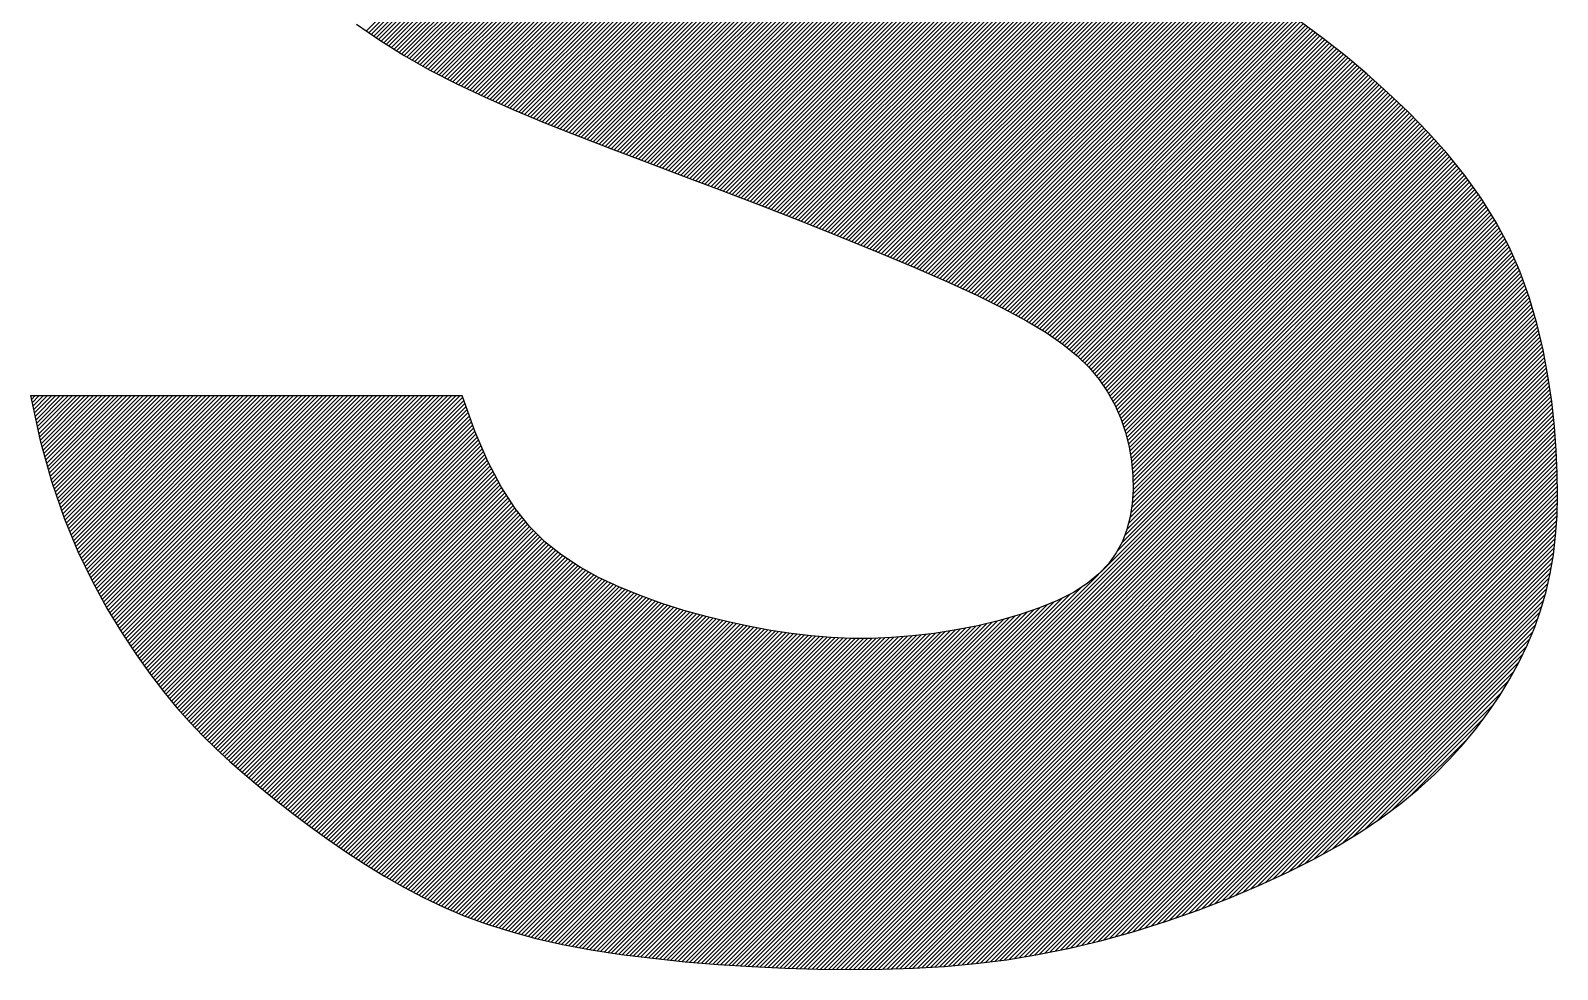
# Model space of a CAD drawing. Extents: x -22909.9 to -22897.8, y -4.7 to 4.1.
# Drawn here: x -22903.1084 to -22902.9105, y -3.6832 to -3.5615 of the extents above; entities that cross this region are included whole.
import ezdxf

# ---------------------------------------------------------------- set-up
doc = ezdxf.new("R2010")
doc.units = 0
doc.header["$MEASUREMENT"] = 0
doc.layers.get('0').update_dxf_attribs({"linetype": 'CONTINUOUS'})
doc.layers.add('FORMATO', color=7, linetype='CONTINUOUS')

# ---------------------------------------------------------------- blocks, each defined once
blk = doc.blocks.new('*X29')
at = {"color": 0}
for p, q in [((38.781, 44.4025), (40.0294, 45.6509)), ((38.7915, 44.3953), (40.0403, 45.6441)), ((38.802, 44.3882), (40.0512, 45.6373)), ((38.8125, 44.381), (40.0621, 45.6305)), ((38.823, 44.3738), (40.0729, 45.6237)), ((38.8335, 44.3666), (40.0838, 45.6169)), ((38.8442, 44.3597), (40.0947, 45.6101)), ((38.8551, 44.3529), (40.1058, 45.6035)), ((38.866, 44.3461), (40.1169, 45.5969)), ((38.8769, 44.3393), (40.1279, 45.5903)), ((38.8878, 44.3325), (40.139, 45.5838)), ((38.8987, 44.3257), (40.1501, 45.5772)), ((38.9096, 44.319), (40.1612, 45.5706)), ((38.9205, 44.3122), (40.1723, 45.564)), ((38.9314, 44.3054), (40.1834, 45.5574)), ((38.9423, 44.2986), (40.1945, 45.5509)), ((38.9535, 44.2922), (40.2058, 45.5445)), ((38.9648, 44.2858), (40.2172, 45.5381)), ((38.9761, 44.2794), (40.2285, 45.5318)), ((38.9874, 44.273), (40.2398, 45.5254)), ((38.9987, 44.2666), (40.2511, 45.519)), ((39.0099, 44.2602), (40.2624, 45.5127)), ((39.0212, 44.2538), (40.2737, 45.5063)), ((39.0325, 44.2474), (40.285, 45.4999)), ((39.0438, 44.241), (40.2964, 45.4936)), ((39.0552, 44.2348), (40.3078, 45.4874)), ((39.0669, 44.2287), (40.3194, 45.4813)), ((39.0785, 44.2227), (40.3309, 45.4751)), ((39.0902, 44.2167), (40.3425, 45.469)), ((39.1019, 44.2107), (40.354, 45.4629)), ((39.1135, 44.2047), (40.3656, 45.4567)), ((39.1252, 44.1987), (40.3771, 45.4506)), ((39.1369, 44.1927), (40.3887, 45.4445)), ((39.1485, 44.1867), (40.4002, 45.4383)), ((39.1602, 44.1806), (40.4118, 45.4322)), ((39.172, 44.1748), (40.4235, 45.4263)), ((39.184, 44.1691), (40.4353, 45.4204)), ((39.196, 44.1635), (40.4471, 45.4145)), ((39.208, 44.1578), (40.4589, 45.4086)), ((39.22, 44.1521), (40.4707, 45.4027)), ((39.232, 44.1464), (40.4824, 45.3968)), ((39.244, 44.1407), (40.4942, 45.3909)), ((39.256, 44.1351), (40.506, 45.3851)), ((39.268, 44.1294), (40.5178, 45.3792)), ((39.28, 44.1237), (40.5296, 45.3733)), ((39.2922, 44.1182), (40.5415, 45.3675)), ((39.3045, 44.1128), (40.5536, 45.3619)), ((39.3168, 44.1074), (40.5656, 45.3562)), ((39.329, 44.102), (40.5776, 45.3506)), ((39.3413, 44.0966), (40.5897, 45.345)), ((39.3536, 44.0912), (40.6017, 45.3393)), ((39.3659, 44.0858), (40.6138, 45.3337)), ((39.3781, 44.0804), (40.6258, 45.3281)), ((39.3904, 44.075), (40.6378, 45.3224)), ((39.4027, 44.0696), (40.6499, 45.3168)), ((39.4151, 44.0643), (40.6619, 45.3111)), ((39.4276, 44.0591), (40.6742, 45.3057)), ((39.4401, 44.0539), (40.6865, 45.3003)), ((39.4526, 44.0488), (40.6988, 45.295)), ((39.4651, 44.0436), (40.7111, 45.2896)), ((39.4776, 44.0384), (40.7234, 45.2842)), ((39.4901, 44.0332), (40.7357, 45.2789)), ((39.5026, 44.028), (40.748, 45.2735)), ((39.5151, 44.0229), (40.7603, 45.2681)), ((39.5276, 44.0177), (40.7726, 45.2627)), ((39.5401, 44.0125), (40.7849, 45.2574)), ((39.5527, 44.0075), (40.7972, 45.252)), ((39.5654, 44.0025), (40.8097, 45.2468)), ((39.578, 43.9974), (40.8223, 45.2417)), ((39.5907, 43.9924), (40.8349, 45.2366)), ((39.6033, 43.9874), (40.8475, 45.2316)), ((39.616, 43.9824), (40.8601, 45.2265)), ((39.6287, 43.9774), (40.8727, 45.2214)), ((39.6413, 43.9724), (40.8853, 45.2163)), ((39.654, 43.9673), (40.8979, 45.2112)), ((39.6666, 43.9623), (40.9105, 45.2061)), ((39.6793, 43.9573), (40.923, 45.201)), ((39.6921, 43.9524), (40.9356, 45.196)), ((39.7049, 43.9475), (40.9483, 45.1909)), ((39.7176, 43.9426), (40.9612, 45.1861)), ((39.7304, 43.9377), (40.974, 45.1813)), ((39.7432, 43.9328), (40.9869, 45.1765)), ((39.7559, 43.9279), (40.9998, 45.1717)), ((39.7687, 43.923), (41.0127, 45.1669)), ((39.7815, 43.9181), (41.0255, 45.1621)), ((39.7942, 43.9131), (41.0384, 45.1573)), ((39.807, 43.9082), (41.0513, 45.1525)), ((39.8198, 43.9033), (41.0642, 45.1477)), ((39.8326, 43.8985), (41.077, 45.1429)), ((39.8454, 43.8936), (41.0899, 45.1381)), ((39.8583, 43.8888), (41.1029, 45.1334)), ((39.8711, 43.8839), (41.116, 45.1288)), ((39.8839, 43.8791), (41.1291, 45.1242)), ((39.8968, 43.8742), (41.1422, 45.1196)), ((39.9096, 43.8694), (41.1553, 45.1151)), ((39.9224, 43.8645), (41.1683, 45.1105)), ((39.9352, 43.8597), (41.1814, 45.1059)), ((39.9481, 43.8548), (41.1945, 45.1013)), ((39.9609, 43.85), (41.2076, 45.0967)), ((39.9737, 43.8451), (41.2207, 45.0921)), ((39.9866, 43.8403), (41.2338, 45.0875)), ((39.9994, 43.8355), (41.2469, 45.0829)), ((40.0123, 43.8306), (41.26, 45.0784)), ((40.0251, 43.8258), (41.2733, 45.074)), ((40.0379, 43.821), (41.2865, 45.0695)), ((40.0508, 43.8161), (41.2997, 45.065)), ((40.0636, 43.8113), (41.3129, 45.0606)), ((40.0765, 43.8065), (41.3261, 45.0561)), ((40.0893, 43.8016), (41.3393, 45.0516)), ((40.1022, 43.7968), (41.3525, 45.0472)), ((40.115, 43.792), (41.3658, 45.0427)), ((40.1278, 43.7871), (41.379, 45.0383)), ((40.1407, 43.7823), (41.3922, 45.0338)), ((40.1535, 43.7774), (41.4054, 45.0293)), ((40.1663, 43.7725), (41.4187, 45.0249)), ((40.1791, 43.7677), (41.4319, 45.0205)), ((40.1919, 43.7628), (41.4452, 45.0161)), ((40.2048, 43.758), (41.4584, 45.0117)), ((40.2176, 43.7531), (41.4717, 45.0072)), ((40.2304, 43.7483), (41.485, 45.0028)), ((40.2432, 43.7434), (41.4982, 44.9984)), ((40.256, 43.7385), (41.5115, 44.994)), ((40.2689, 43.7337), (41.5248, 44.9896)), ((40.2817, 43.7288), (41.538, 44.9852)), ((40.2945, 43.724), (41.5513, 44.9807)), ((40.3073, 43.7191), (41.5645, 44.9763)), ((40.32, 43.7142), (41.5778, 44.9719)), ((40.3328, 43.7093), (41.591, 44.9674)), ((40.3456, 43.7044), (41.6042, 44.963)), ((40.3584, 43.6995), (41.6175, 44.9585)), ((40.3712, 43.6946), (41.6307, 44.9541)), ((40.384, 43.6897), (41.6439, 44.9497)), ((40.3967, 43.6848), (41.6572, 44.9452)), ((40.4095, 43.6799), (41.6704, 44.9408)), ((40.4223, 43.675), (41.6836, 44.9363)), ((40.4351, 43.6701), (41.6969, 44.9319)), ((40.4479, 43.6652), (41.7101, 44.9274)), ((40.4606, 43.6603), (41.7233, 44.923)), ((40.4734, 43.6553), (41.7364, 44.9184)), ((40.4861, 43.6504), (41.7496, 44.9139)), ((40.4988, 43.6454), (41.7627, 44.9093)), ((40.5115, 43.6405), (41.7758, 44.9047)), ((40.5243, 43.6355), (41.7889, 44.9002)), ((40.537, 43.6306), (41.802, 44.8956)), ((40.5497, 43.6256), (41.8151, 44.8911)), ((40.5625, 43.6207), (41.8283, 44.8865)), ((40.5752, 43.6157), (41.8414, 44.8819)), ((40.5879, 43.6108), (41.8545, 44.8774)), ((40.6006, 43.6058), (41.8676, 44.8728)), ((40.6134, 43.6009), (41.8807, 44.8682)), ((40.6261, 43.5959), (41.8936, 44.8635)), ((40.6387, 43.5909), (41.9065, 44.8587)), ((40.6514, 43.5859), (41.9194, 44.8539)), ((40.6641, 43.5809), (41.9324, 44.8492)), ((40.6767, 43.5759), (41.9453, 44.8444)), ((40.6894, 43.5708), (41.9582, 44.8397)), ((40.702, 43.5658), (41.9711, 44.8349)), ((40.7147, 43.5608), (41.984, 44.8301)), ((40.7274, 43.5558), (41.9969, 44.8254)), ((40.74, 43.5508), (42.0099, 44.8206)), ((40.7527, 43.5458), (42.0228, 44.8159)), ((40.7653, 43.5407), (42.0355, 44.8109)), ((40.778, 43.5357), (42.0481, 44.8058)), ((40.7906, 43.5307), (42.0607, 44.8007)), ((40.8032, 43.5256), (42.0733, 44.7957)), ((40.8158, 43.5205), (42.0859, 44.7906)), ((40.8284, 43.5154), (42.0986, 44.7856)), ((40.8409, 43.5103), (42.1112, 44.7805)), ((40.8535, 43.5052), (42.1238, 44.7754)), ((40.8661, 43.5001), (42.1364, 44.7704)), ((40.8787, 43.4949), (42.149, 44.7653)), ((40.8912, 43.4898), (42.1617, 44.7603)), ((40.9038, 43.4847), (42.174, 44.755)), ((40.9164, 43.4796), (42.1862, 44.7495)), ((40.9289, 43.4745), (42.1985, 44.744)), ((40.9415, 43.4694), (42.2107, 44.7386)), ((40.954, 43.4643), (42.2229, 44.7331)), ((40.9665, 43.459), (42.2351, 44.7277)), ((40.979, 43.4538), (42.2474, 44.7222)), ((40.9914, 43.4486), (42.2596, 44.7168)), ((41.0039, 43.4434), (42.2718, 44.7113)), ((41.0163, 43.4382), (42.284, 44.7059)), ((41.0288, 43.433), (42.2963, 44.7004)), ((41.0413, 43.4277), (42.3081, 44.6946)), ((41.0537, 43.4225), (42.3199, 44.6887)), ((41.0662, 43.4173), (42.3317, 44.6828)), ((41.0786, 43.4121), (42.3435, 44.677)), ((41.0911, 43.4069), (42.3553, 44.6711)), ((41.1035, 43.4016), (42.3671, 44.6652)), ((41.1158, 43.3963), (42.3789, 44.6593)), ((41.1281, 43.3909), (42.3907, 44.6535)), ((41.1405, 43.3855), (42.4025, 44.6476)), ((41.1528, 43.3802), (42.4143, 44.6417)), ((41.1651, 43.3748), (42.4259, 44.6356)), ((41.1774, 43.3694), (42.4373, 44.6293)), ((41.1897, 43.3641), (42.4487, 44.623)), ((41.202, 43.3587), (42.46, 44.6167)), ((41.2143, 43.3533), (42.4714, 44.6104)), ((41.2266, 43.348), (42.4828, 44.6041)), ((41.2389, 43.3426), (42.4942, 44.5979)), ((41.2511, 43.3371), (42.5056, 44.5916)), ((41.2632, 43.3315), (42.517, 44.5853)), ((41.2753, 43.326), (42.5284, 44.579)), ((41.2875, 43.3204), (42.5395, 44.5725)), ((41.2996, 43.3148), (42.5505, 44.5658)), ((41.3117, 43.3093), (42.5615, 44.5591)), ((41.3238, 43.3037), (42.5725, 44.5524)), ((41.3359, 43.2981), (42.5834, 44.5457)), ((41.348, 43.2926), (42.5944, 44.539)), ((41.3601, 43.287), (42.6054, 44.5323)), ((41.3722, 43.2814), (42.6164, 44.5256)), ((41.3841, 43.2756), (42.6274, 44.5189)), ((41.3959, 43.2697), (42.6383, 44.5122)), ((41.4077, 43.2639), (42.649, 44.5052)), ((41.4196, 43.258), (42.6596, 44.4981)), ((41.4314, 43.2522), (42.6702, 44.491)), ((41.4432, 43.2464), (42.6808, 44.4839)), ((41.4551, 43.2405), (42.6913, 44.4768)), ((41.4669, 43.2347), (42.7019, 44.4697)), ((41.4788, 43.2288), (42.7125, 44.4626)), ((41.4904, 43.2228), (42.7231, 44.4555)), ((41.5019, 43.2166), (42.7337, 44.4484)), ((41.5133, 43.2104), (42.7442, 44.4413)), ((41.5248, 43.2042), (42.7544, 44.4338)), ((41.5363, 43.198), (42.7647, 44.4264)), ((41.5478, 43.1918), (42.7749, 44.4189)), ((41.5592, 43.1856), (42.7851, 44.4115)), ((41.5707, 43.1794), (42.7953, 44.404)), ((41.5821, 43.1731), (42.8056, 44.3965)), ((41.5932, 43.1665), (42.8158, 44.3891)), ((41.6042, 43.1598), (42.826, 44.3816)), ((41.6152, 43.1532), (42.8362, 44.3742)), ((41.6262, 43.1465), (42.8462, 44.3665)), ((41.6372, 43.1398), (42.8561, 44.3587)), ((41.6483, 43.1332), (42.866, 44.3509)), ((41.6593, 43.1265), (42.8759, 44.3431)), ((41.67, 43.1196), (42.8858, 44.3354)), ((41.6804, 43.1123), (42.8957, 44.3276)), ((41.6909, 43.1051), (42.9056, 44.3198)), ((41.7013, 43.0979), (42.9155, 44.312)), ((41.7118, 43.0906), (42.9254, 44.3042)), ((41.7222, 43.0834), (42.9352, 44.2964)), ((41.7327, 43.0762), (42.9448, 44.2883)), ((41.7426, 43.0685), (42.9544, 44.2802)), ((41.7524, 43.0605), (42.964, 44.2721)), ((41.7622, 43.0526), (42.9736, 44.2641)), ((41.7719, 43.0447), (42.9832, 44.256)), ((41.7817, 43.0368), (42.9928, 44.2479)), ((41.7914, 43.0289), (43.0024, 44.2398)), ((41.8008, 43.0205), (43.012, 44.2318)), ((41.8097, 43.0118), (43.0216, 44.2237)), ((41.8187, 43.0031), (43.031, 44.2154)), ((41.8276, 42.9944), (43.0404, 44.2071)), ((41.8366, 42.9857), (43.0497, 44.1988)), ((41.8456, 42.9769), (43.0591, 44.1904)), ((41.8537, 42.9674), (43.0684, 44.1821)), ((41.8618, 42.9578), (43.0778, 44.1738)), ((41.8699, 42.9483), (43.0871, 44.1654)), ((41.878, 42.9387), (43.0964, 44.1571)), ((41.8861, 42.9291), (43.1058, 44.1488)), ((41.8936, 42.9189), (43.1151, 44.1404)), ((41.9008, 42.9084), (43.1242, 44.1318)), ((41.9079, 42.8979), (43.1332, 44.1232)), ((41.9151, 42.8874), (43.1423, 44.1146)), ((41.9222, 42.8768), (43.1513, 44.1059)), ((41.9289, 42.8658), (43.1604, 44.0973)), ((41.9351, 42.8544), (43.1695, 44.0887)), ((41.9414, 42.843), (43.1785, 44.0801)), ((41.9477, 42.8315), (43.1876, 44.0715)), ((41.9539, 42.8201), (43.1966, 44.0628)), ((41.9595, 42.8081), (43.2055, 44.0541)), ((41.9649, 42.7958), (43.2143, 44.0451)), ((41.9703, 42.7835), (43.223, 44.0361)), ((41.9757, 42.7712), (43.2317, 44.0272)), ((41.981, 42.7589), (43.2404, 44.0182)), ((41.9855, 42.7457), (43.2492, 44.0093)), ((41.99, 42.7325), (43.2579, 44.0003)), ((41.9945, 42.7193), (43.2666, 43.9914)), ((41.999, 42.7061), (43.2753, 43.9824)), ((42.003, 42.6924), (43.2841, 43.9735)), ((42.0065, 42.6783), (43.2924, 43.9642)), ((42.0101, 42.6642), (43.3008, 43.9549)), ((42.0136, 42.65), (43.3091, 43.9455)), ((42.017, 42.6357), (43.3175, 43.9362)), ((42.0195, 42.6206), (43.3258, 43.9269)), ((42.0221, 42.6055), (43.3342, 43.9175)), ((42.0247, 42.5904), (43.3425, 43.9082)), ((42.0271, 42.5751), (43.3508, 43.8988)), ((42.0285, 42.5589), (43.3592, 43.8895)), ((42.03, 42.5427), (43.3674, 43.88)), ((42.0315, 42.5265), (43.3753, 43.8703)), ((42.0325, 42.5098), (43.3832, 43.8605)), ((42.0327, 42.4923), (43.3911, 43.8507)), ((42.0235, 42.3594), (43.446, 43.7819)), ((42.0266, 42.3802), (43.4385, 43.792)), ((42.0296, 42.4008), (43.4306, 43.8018)), ((42.0308, 42.4197), (43.4227, 43.8116)), ((42.032, 42.4386), (43.4148, 43.8214)), ((42.033, 42.4749), (43.399, 43.8409)), ((42.0332, 42.4575), (43.4069, 43.8312)), ((41.9651, 42.1949), (43.4904, 43.7202)), ((41.9852, 42.2327), (43.483, 43.7304)), ((41.9973, 42.2625), (43.4756, 43.7407)), ((42.0078, 42.2907), (43.4682, 43.751)), ((42.0138, 42.3143), (43.4608, 43.7613)), ((42.0198, 42.338), (43.4534, 43.7716)), ((40.252, 40.4464), (43.5051, 43.6996)), ((40.2683, 40.4451), (43.5123, 43.6891)), ((40.2848, 40.4439), (43.5191, 43.6782)), ((40.3014, 40.4429), (43.5259, 43.6673)), ((40.3181, 40.4418), (43.5327, 43.6565)), ((41.8947, 42.1068), (43.4978, 43.7099)), ((40.3347, 40.4408), (43.5395, 43.6456)), ((40.3513, 40.4397), (43.5464, 43.6347)), ((40.368, 40.4387), (43.5532, 43.6239)), ((40.3846, 40.4376), (43.56, 43.613)), ((40.4012, 40.4366), (43.5668, 43.6022)), ((40.4179, 40.4355), (43.5735, 43.5911)), ((40.4348, 40.4348), (43.5796, 43.5796)), ((40.4517, 40.434), (43.5857, 43.5681)), ((40.4686, 40.4332), (43.5919, 43.5565)), ((40.4855, 40.4324), (43.598, 43.545)), ((40.5024, 40.4317), (43.6042, 43.5335)), ((40.5193, 40.4309), (43.6103, 43.522)), ((40.5362, 40.4301), (43.6165, 43.5104)), ((40.5531, 40.4293), (43.6226, 43.4989)), ((40.5702, 40.4287), (43.6286, 43.4872)), ((40.5873, 40.4282), (43.634, 43.4749)), ((40.6045, 40.4277), (43.6394, 43.4626)), ((40.6217, 40.4272), (43.6448, 43.4503)), ((40.6388, 40.4267), (43.6502, 43.4381)), ((40.656, 40.4262), (43.6556, 43.4258)), ((40.6732, 40.4257), (43.661, 43.4135)), ((40.6903, 40.4252), (43.6664, 43.4013)), ((40.7077, 40.4248), (43.6718, 43.389)), ((40.7251, 40.4246), (43.6768, 43.3763)), ((40.7426, 40.4244), (43.6815, 43.3633)), ((40.76, 40.4242), (43.6862, 43.3503)), ((40.7775, 40.4239), (43.6909, 43.3373)), ((40.7949, 40.4237), (43.6956, 43.3243)), ((40.8124, 40.4235), (43.7003, 43.3113)), ((40.8298, 40.4232), (43.7049, 43.2984)), ((40.8475, 40.4233), (43.7096, 43.2854)), ((40.8653, 40.4234), (43.7142, 43.2723)), ((40.8831, 40.4235), (43.7182, 43.2586)), ((40.9009, 40.4236), (43.7222, 43.2449)), ((40.9187, 40.4238), (43.7262, 43.2313)), ((40.9365, 40.4239), (43.7303, 43.2176)), ((40.9543, 40.424), (43.7343, 43.2039)), ((40.9722, 40.4242), (43.7383, 43.1903)), ((40.9905, 40.4248), (43.7423, 43.1766)), ((41.0087, 40.4253), (43.7463, 43.1629)), ((41.027, 40.4259), (43.7497, 43.1486)), ((41.0452, 40.4265), (43.753, 43.1343)), ((41.0634, 40.427), (43.7564, 43.12)), ((41.0817, 40.4276), (43.7598, 43.1057)), ((41.0999, 40.4282), (43.7631, 43.0914)), ((41.1187, 40.4292), (43.7665, 43.0771)), ((41.1374, 40.4303), (43.7699, 43.0628)), ((41.1562, 40.4314), (43.7731, 43.0483)), ((41.175, 40.4326), (43.7759, 43.0334)), ((41.1938, 40.4337), (43.7787, 43.0185)), ((41.2126, 40.4348), (43.7814, 43.0036)), ((41.2314, 40.4359), (43.7842, 42.9887)), ((41.2507, 40.4376), (43.787, 42.9738)), ((41.2702, 40.4393), (43.7898, 42.9589)), ((41.2896, 40.4411), (43.7925, 42.944)), ((41.3091, 40.4428), (43.7949, 42.9287)), ((41.3285, 40.4446), (43.7971, 42.9132)), ((41.3479, 40.4464), (43.7993, 42.8978)), ((41.3675, 40.4482), (43.8015, 42.8823)), ((37.3574, 42.8552), (37.3588, 42.8566)), ((37.3605, 42.8406), (37.3765, 42.8566)), ((37.3636, 42.826), (37.3942, 42.8566)), ((37.3667, 42.8114), (37.4119, 42.8566)), ((37.3698, 42.7969), (37.4295, 42.8566)), ((37.3729, 42.7823), (37.4472, 42.8566)), ((37.376, 42.7677), (37.4649, 42.8566)), ((37.3791, 42.7531), (37.4826, 42.8566)), ((37.3822, 42.7386), (37.5003, 42.8566)), ((37.3853, 42.724), (37.5179, 42.8566)), ((37.3884, 42.7094), (37.5356, 42.8566)), ((37.3915, 42.6948), (37.5533, 42.8566)), ((37.3946, 42.6803), (37.571, 42.8566)), ((37.3978, 42.6657), (37.5886, 42.8566)), ((37.4016, 42.6519), (37.6063, 42.8566)), ((37.4055, 42.6381), (37.624, 42.8566)), ((37.4093, 42.6242), (37.6417, 42.8566)), ((37.4131, 42.6104), (37.6594, 42.8566)), ((37.417, 42.5965), (37.677, 42.8566)), ((37.4208, 42.5827), (37.6947, 42.8566)), ((37.4247, 42.5689), (37.7124, 42.8566)), ((37.4285, 42.555), (37.7301, 42.8566)), ((37.4323, 42.5412), (37.7477, 42.8566)), ((37.4362, 42.5273), (37.7654, 42.8566)), ((37.44, 42.5135), (37.7831, 42.8566)), ((37.4439, 42.4997), (37.8008, 42.8566)), ((37.4481, 42.4862), (37.8185, 42.8566)), ((37.4526, 42.4731), (37.8361, 42.8566)), ((37.4572, 42.4599), (37.8538, 42.8566)), ((37.4617, 42.4468), (37.8715, 42.8566)), ((37.4662, 42.4336), (37.8892, 42.8566)), ((37.4707, 42.4205), (37.9068, 42.8566)), ((37.4753, 42.4073), (37.9245, 42.8566)), ((37.4798, 42.3942), (37.9422, 42.8566)), ((37.4843, 42.381), (37.9599, 42.8566)), ((37.4888, 42.3679), (37.9776, 42.8566)), ((37.4934, 42.3547), (37.9952, 42.8566)), ((37.4979, 42.3416), (38.0129, 42.8566)), ((37.5028, 42.3288), (38.0306, 42.8566)), ((37.508, 42.3163), (38.0483, 42.8566)), ((37.5132, 42.3038), (38.0659, 42.8566)), ((37.5183, 42.2913), (38.0836, 42.8566)), ((37.5235, 42.2788), (38.1013, 42.8566)), ((37.5286, 42.2663), (38.119, 42.8566)), ((37.5338, 42.2537), (38.1367, 42.8566)), ((37.539, 42.2412), (38.1543, 42.8566)), ((37.5441, 42.2287), (38.172, 42.8566)), ((37.5493, 42.2162), (38.1897, 42.8566)), ((37.5544, 42.2037), (38.2074, 42.8566)), ((37.5598, 42.1914), (38.225, 42.8566)), ((37.5655, 42.1794), (38.2427, 42.8566)), ((37.5713, 42.1675), (38.2604, 42.8566)), ((37.577, 42.1555), (38.2781, 42.8566)), ((37.5828, 42.1436), (38.2958, 42.8566)), ((37.5885, 42.1317), (38.3134, 42.8566)), ((37.5942, 42.1197), (38.3311, 42.8566)), ((37.6, 42.1078), (38.3488, 42.8566)), ((37.6057, 42.0958), (38.3665, 42.8566)), ((37.6114, 42.0839), (38.3841, 42.8566)), ((37.6172, 42.072), (38.4018, 42.8566)), ((37.6233, 42.0604), (38.4195, 42.8566)), ((37.6295, 42.0489), (38.4372, 42.8566)), ((37.6358, 42.0375), (38.4549, 42.8566)), ((37.642, 42.0261), (38.4725, 42.8566)), ((37.6483, 42.0147), (38.4902, 42.8566)), ((37.6545, 42.0032), (38.5079, 42.8566)), ((37.6608, 41.9918), (38.5256, 42.8566)), ((37.667, 41.9804), (38.5432, 42.8566)), ((37.6733, 41.969), (38.5609, 42.8566)), ((37.6795, 41.9575), (38.5786, 42.8566)), ((37.6861, 41.9464), (38.5963, 42.8566)), ((37.6928, 41.9354), (38.614, 42.8566)), ((37.6995, 41.9244), (38.6316, 42.8566)), ((37.7062, 41.9134), (38.6493, 42.8566)), ((37.7129, 41.9025), (38.667, 42.8566)), ((37.7196, 41.8915), (38.6847, 42.8566)), ((37.7263, 41.8805), (38.7023, 42.8566)), ((37.733, 41.8695), (38.72, 42.8566)), ((37.7397, 41.8586), (38.7377, 42.8566)), ((37.7464, 41.8476), (38.7554, 42.8566)), ((37.7535, 41.837), (38.7731, 42.8566)), ((37.7606, 41.8264), (38.7907, 42.8566)), ((37.7676, 41.8158), (38.8084, 42.8566)), ((37.7747, 41.8052), (38.8261, 42.8566)), ((37.7818, 41.7946), (38.8438, 42.8566)), ((37.7888, 41.784), (38.8614, 42.8566)), ((37.7959, 41.7734), (38.8791, 42.8566)), ((37.8029, 41.7627), (38.8968, 42.8566)), ((37.8101, 41.7523), (38.9145, 42.8566)), ((37.8175, 41.7419), (38.9322, 42.8566)), ((37.8249, 41.7316), (38.9498, 42.8566)), ((37.8322, 41.7213), (38.9675, 42.8566)), ((37.8396, 41.711), (38.9852, 42.8566)), ((37.8469, 41.7006), (39.0029, 42.8566)), ((37.8543, 41.6903), (39.0205, 42.8566)), ((37.8616, 41.68), (39.0382, 42.8566)), ((37.8691, 41.6698), (39.0559, 42.8566)), ((37.8768, 41.6598), (39.0736, 42.8566)), ((37.8844, 41.6498), (39.0913, 42.8566)), ((37.8921, 41.6397), (39.1089, 42.8566)), ((37.8997, 41.6297), (39.1266, 42.8566)), ((37.9074, 41.6197), (39.1443, 42.8566)), ((37.915, 41.6097), (39.162, 42.8566)), ((37.9227, 41.5997), (39.1796, 42.8566)), ((37.9307, 41.59), (39.1901, 42.8494)), ((37.9387, 41.5803), (39.1948, 42.8364)), ((37.9467, 41.5706), (39.1995, 42.8234)), ((37.9546, 41.5609), (39.2042, 42.8104)), ((41.3877, 40.4507), (43.8038, 42.8669)), ((41.4079, 40.4533), (43.806, 42.8514)), ((41.4281, 40.4558), (43.8082, 42.8359)), ((41.4483, 40.4583), (43.8101, 42.8201)), ((37.9626, 41.5512), (39.2089, 42.7974)), ((37.9706, 41.5415), (39.2135, 42.7844)), ((37.9786, 41.5318), (39.2182, 42.7714)), ((37.9869, 41.5225), (39.2229, 42.7585)), ((37.9953, 41.5131), (39.2276, 42.7455)), ((41.4685, 40.4609), (43.8118, 42.8041)), ((41.4887, 40.4634), (43.8135, 42.7882)), ((41.5095, 40.4665), (43.8152, 42.7722)), ((41.5306, 40.4699), (43.8169, 42.7562)), ((38.0036, 41.5038), (39.2323, 42.7325)), ((38.0119, 41.4944), (39.237, 42.7195)), ((38.0202, 41.485), (39.2417, 42.7065)), ((38.0285, 41.4757), (39.247, 42.6941)), ((38.037, 41.4665), (39.2523, 42.6817)), ((41.5517, 40.4733), (43.8186, 42.7402)), ((41.5728, 40.4768), (43.8202, 42.7242)), ((41.5939, 40.4802), (43.8215, 42.7078)), ((41.615, 40.4836), (43.8227, 42.6913)), ((38.0457, 41.4575), (39.2576, 42.6694)), ((38.0543, 41.4485), (39.2629, 42.657)), ((38.063, 41.4394), (39.2682, 42.6446)), ((38.0717, 41.4304), (39.2735, 42.6323)), ((38.0803, 41.4214), (39.2788, 42.6199)), ((41.6364, 40.4874), (43.824, 42.6749)), ((41.6586, 40.4919), (43.8252, 42.6585)), ((41.6807, 40.4963), (43.8264, 42.642)), ((41.7029, 40.5008), (43.8277, 42.6256)), ((38.089, 41.4124), (39.2841, 42.6075)), ((38.098, 41.4037), (39.2894, 42.5952)), ((38.1069, 41.395), (39.2947, 42.5828)), ((38.1159, 41.3863), (39.3005, 42.5709)), ((38.1249, 41.3776), (39.3066, 42.5592)), ((41.725, 40.5053), (43.8285, 42.6087)), ((41.7472, 40.5098), (43.8293, 42.5918)), ((41.7696, 40.5145), (43.83, 42.5749)), ((41.7929, 40.5201), (43.8308, 42.558)), ((38.1339, 41.3689), (39.3126, 42.5476)), ((38.1428, 41.3602), (39.3187, 42.536)), ((38.152, 41.3517), (39.3247, 42.5244)), ((38.1612, 41.3432), (39.3308, 42.5127)), ((38.1705, 41.3348), (39.3368, 42.5011)), ((38.1797, 41.3263), (39.3429, 42.4895)), ((41.8162, 40.5258), (43.8316, 42.5411)), ((41.8396, 40.5314), (43.8323, 42.5242)), ((41.8629, 40.5371), (43.8326, 42.5067)), ((41.8862, 40.5427), (43.8328, 42.4893)), ((38.1889, 41.3179), (39.3489, 42.4779)), ((38.1982, 41.3094), (39.3552, 42.4665)), ((38.2075, 41.3011), (39.3621, 42.4557)), ((38.217, 41.2929), (39.369, 42.4449)), ((38.2264, 41.2846), (39.3759, 42.4342)), ((38.2358, 41.2764), (39.3829, 42.4234)), ((41.91, 40.5488), (43.833, 42.4719)), ((41.9345, 40.5556), (43.8333, 42.4544)), ((41.959, 40.5625), (43.8335, 42.437)), ((38.2453, 41.2682), (39.3898, 42.4127)), ((38.2547, 41.2599), (39.3967, 42.4019)), ((38.2642, 41.2517), (39.4036, 42.3911)), ((38.2737, 41.2436), (39.4105, 42.3804)), ((38.2833, 41.2355), (39.4181, 42.3703)), ((38.2929, 41.2274), (39.426, 42.3605)), ((41.9836, 40.5694), (43.8332, 42.419)), ((42.0081, 40.5762), (43.8327, 42.4008)), ((42.0326, 40.5831), (43.8323, 42.3827)), ((42.0582, 40.5909), (43.8319, 42.3646)), ((38.3025, 41.2193), (39.4339, 42.3507)), ((38.3121, 41.2112), (39.4418, 42.3409)), ((38.3217, 41.2032), (39.4496, 42.3311)), ((38.3313, 41.1951), (39.4575, 42.3213)), ((38.3411, 41.1872), (39.4654, 42.3115)), ((38.3508, 41.1792), (39.4732, 42.3017)), ((38.3605, 41.1713), (39.482, 42.2927)), ((42.084, 40.5991), (43.8314, 42.3465)), ((42.1098, 40.6072), (43.8301, 42.3275)), ((42.1356, 40.6153), (43.8289, 42.3086)), ((38.3703, 41.1634), (39.4908, 42.2839)), ((38.38, 41.1554), (39.4997, 42.2751)), ((38.3898, 41.1475), (39.5086, 42.2663)), ((38.3995, 41.1396), (39.5175, 42.2575)), ((38.4094, 41.1318), (39.5263, 42.2487)), ((38.4193, 41.124), (39.5352, 42.2399)), ((38.4292, 41.1162), (39.5445, 42.2315)), ((42.1614, 40.6235), (43.8276, 42.2896)), ((42.1879, 40.6322), (43.8263, 42.2707)), ((42.2151, 40.6418), (43.8244, 42.2511)), ((42.2423, 40.6513), (43.8221, 42.2311)), ((38.4391, 41.1085), (39.5544, 42.2237)), ((38.449, 41.1007), (39.5642, 42.2159)), ((38.4589, 41.0929), (39.574, 42.208)), ((38.4688, 41.0851), (39.5839, 42.2002)), ((38.4789, 41.0775), (39.5937, 42.1923)), ((38.489, 41.0699), (39.6036, 42.1845)), ((38.499, 41.0623), (39.6137, 42.177)), ((38.5091, 41.0547), (39.6244, 42.17)), ((38.5192, 41.0471), (39.6351, 42.163)), ((42.2694, 40.6608), (43.8198, 42.2111)), ((42.2966, 40.6703), (43.8175, 42.1911)), ((42.3246, 40.6806), (43.8145, 42.1705)), ((38.5292, 41.0395), (39.6458, 42.156)), ((38.5393, 41.0319), (39.6565, 42.1491)), ((38.5495, 41.0244), (39.6672, 42.1421)), ((38.5597, 41.0169), (39.6779, 42.1351)), ((38.57, 41.0095), (39.6888, 42.1284)), ((38.5803, 41.0021), (39.7002, 42.1221)), ((38.5905, 40.9947), (39.7116, 42.1158)), ((38.6008, 40.9873), (39.7231, 42.1095)), ((38.611, 40.9798), (39.7345, 42.1033)), ((38.6213, 40.9725), (39.7459, 42.097)), ((40.2356, 40.4477), (41.8862, 42.0983)), ((42.3533, 40.6916), (43.8109, 42.1492)), ((42.3821, 40.7027), (43.8073, 42.1279)), ((42.4108, 40.7137), (43.8036, 42.1066)), ((38.6318, 40.9653), (39.7573, 42.0907)), ((38.6423, 40.958), (39.7688, 42.0846)), ((38.6527, 40.9508), (39.7808, 42.0789)), ((38.6632, 40.9436), (39.7928, 42.0732)), ((38.6737, 40.9364), (39.8048, 42.0676)), ((38.6841, 40.9292), (39.8168, 42.0619)), ((38.6946, 40.922), (39.8288, 42.0562)), ((38.7052, 40.9149), (39.8408, 42.0505)), ((38.7159, 40.908), (39.8529, 42.0449)), ((38.7266, 40.901), (39.8654, 42.0398)), ((38.7373, 40.894), (39.878, 42.0346)), ((40.2193, 40.4491), (41.813, 42.0429)), ((42.4395, 40.7248), (43.7987, 42.084)), ((42.4699, 40.7375), (43.7935, 42.0611)), ((42.5005, 40.7504), (43.7883, 42.0382)), ((38.748, 40.887), (39.8905, 42.0295)), ((38.7587, 40.88), (39.903, 42.0244)), ((38.7694, 40.8731), (39.9156, 42.0192)), ((38.7802, 40.8661), (39.9281, 42.0141)), ((38.7911, 40.8594), (39.9407, 42.009)), ((38.8021, 40.8527), (39.9536, 42.0042)), ((38.8131, 40.846), (39.9667, 41.9996)), ((38.824, 40.8393), (39.9797, 41.9949)), ((38.835, 40.8326), (39.9927, 41.9903)), ((38.8459, 40.8258), (40.0057, 41.9856)), ((38.8569, 40.8191), (40.0187, 41.981)), ((38.8681, 40.8127), (40.0318, 41.9763)), ((38.8794, 40.8062), (40.0451, 41.972)), ((38.8906, 40.7998), (40.0586, 41.9678)), ((40.1539, 40.4544), (41.6686, 41.9691)), ((40.1703, 40.4531), (41.6987, 41.9816)), ((40.1866, 40.4518), (41.7321, 41.9972)), ((40.2029, 40.4504), (41.7681, 42.0156)), ((42.531, 40.7632), (43.7822, 42.0145)), ((42.5615, 40.776), (43.7751, 41.9896)), ((38.9019, 40.7934), (40.072, 41.9636)), ((38.9131, 40.787), (40.0855, 41.9593)), ((38.9244, 40.7806), (40.099, 41.9551)), ((38.9357, 40.7741), (40.1124, 41.9509)), ((38.9471, 40.7679), (40.1259, 41.9467)), ((38.9587, 40.7619), (40.1396, 41.9428)), ((38.9704, 40.7558), (40.1535, 41.9389)), ((38.982, 40.7497), (40.1673, 41.9351)), ((38.9936, 40.7437), (40.1812, 41.9313)), ((39.0052, 40.7376), (40.1951, 41.9275)), ((39.0168, 40.7315), (40.2089, 41.9236)), ((39.0286, 40.7256), (40.2228, 41.9198)), ((39.0406, 40.72), (40.237, 41.9164)), ((39.0526, 40.7143), (40.2512, 41.9129)), ((39.0646, 40.7086), (40.2654, 41.9094)), ((39.0766, 40.703), (40.2796, 41.906)), ((40.0413, 40.4656), (41.4831, 41.9073)), ((40.0573, 40.4639), (41.5078, 41.9144)), ((40.0734, 40.4623), (41.5325, 41.9215)), ((40.0894, 40.4606), (41.5576, 41.9288)), ((40.1054, 40.459), (41.5844, 41.938)), ((40.1215, 40.4573), (41.6113, 41.9472)), ((40.1376, 40.4558), (41.6384, 41.9566)), ((42.5938, 40.7907), (43.7679, 41.9648)), ((42.6265, 40.8057), (43.7598, 41.939)), ((42.6592, 40.8207), (43.7502, 41.9117)), ((39.0886, 40.6973), (40.2939, 41.9025)), ((39.1006, 40.6916), (40.3081, 41.8991)), ((39.1128, 40.6861), (40.3225, 41.8958)), ((39.1252, 40.6809), (40.337, 41.8927)), ((39.1377, 40.6756), (40.3516, 41.8895)), ((39.1501, 40.6704), (40.3662, 41.8864)), ((39.1626, 40.6652), (40.3807, 41.8833)), ((39.175, 40.66), (40.3953, 41.8802)), ((39.1875, 40.6547), (40.4099, 41.8771)), ((39.2, 40.6495), (40.4248, 41.8744)), ((39.2129, 40.6448), (40.4397, 41.8716)), ((39.2258, 40.64), (40.4546, 41.8688)), ((39.2388, 40.6353), (40.4695, 41.8661)), ((39.2517, 40.6305), (40.4844, 41.8633)), ((39.2646, 40.6258), (40.4994, 41.8606)), ((39.2775, 40.621), (40.5147, 41.8582)), ((39.2905, 40.6163), (40.53, 41.8558)), ((39.3038, 40.6119), (40.5453, 41.8535)), ((39.3172, 40.6077), (40.5606, 41.8511)), ((39.3306, 40.6034), (40.5759, 41.8487)), ((39.344, 40.5992), (40.5915, 41.8466)), ((39.3575, 40.5949), (40.6073, 41.8447)), ((39.3709, 40.5906), (40.623, 41.8428)), ((39.3843, 40.5864), (40.6388, 41.8409)), ((39.3979, 40.5823), (40.6546, 41.839)), ((39.7756, 40.5004), (41.1146, 41.8394)), ((39.7909, 40.498), (41.1346, 41.8417)), ((39.8063, 40.4957), (41.1547, 41.8441)), ((39.8216, 40.4933), (41.1748, 41.8465)), ((39.8369, 40.491), (41.1951, 41.8491)), ((39.8522, 40.4886), (41.216, 41.8524)), ((39.8677, 40.4864), (41.237, 41.8557)), ((39.8834, 40.4844), (41.2579, 41.859)), ((39.8991, 40.4824), (41.2789, 41.8623)), ((39.9148, 40.4805), (41.3007, 41.8664)), ((39.9305, 40.4785), (41.3227, 41.8707)), ((39.9462, 40.4765), (41.3446, 41.875)), ((39.9619, 40.4745), (41.3666, 41.8793)), ((39.9776, 40.4725), (41.3893, 41.8843)), ((39.9933, 40.4706), (41.4125, 41.8898)), ((40.0092, 40.4689), (41.4357, 41.8953)), ((40.0253, 40.4672), (41.4588, 41.9008)), ((42.6923, 40.8362), (43.7406, 41.8844)), ((42.7279, 40.8541), (43.729, 41.8552)), ((39.4118, 40.5785), (40.6704, 41.8372)), ((39.4257, 40.5748), (40.6868, 41.8358)), ((39.4397, 40.571), (40.7031, 41.8345)), ((39.4536, 40.5673), (40.7194, 41.8331)), ((39.4675, 40.5635), (40.7358, 41.8318)), ((39.4814, 40.5598), (40.7521, 41.8305)), ((39.4954, 40.556), (40.769, 41.8297)), ((39.5096, 40.5526), (40.786, 41.829)), ((39.5241, 40.5494), (40.803, 41.8283)), ((39.5385, 40.5461), (40.8199, 41.8276)), ((39.5529, 40.5429), (40.8369, 41.8268)), ((39.5673, 40.5396), (40.8545, 41.8268)), ((39.5818, 40.5364), (40.8722, 41.8268)), ((39.5962, 40.5331), (40.8899, 41.8268)), ((39.6106, 40.5299), (40.9075, 41.8268)), ((39.6254, 40.527), (40.9253, 41.8269)), ((39.6403, 40.5242), (40.9437, 41.8276)), ((39.6552, 40.5214), (40.9621, 41.8283)), ((39.6701, 40.5187), (40.9806, 41.8291)), ((39.685, 40.5159), (40.999, 41.8298)), ((39.7, 40.5131), (41.0178, 41.8309)), ((39.7149, 40.5103), (41.037, 41.8325)), ((39.7298, 40.5076), (41.0562, 41.834)), ((39.745, 40.5051), (41.0754, 41.8356)), ((39.7603, 40.5027), (41.0947, 41.8371)), ((42.7635, 40.872), (43.7165, 41.825)), ((42.7991, 40.8899), (43.7031, 41.7939)), ((42.8386, 40.9117), (43.6868, 41.7599)), ((42.8782, 40.9336), (43.6702, 41.7257)), ((42.9198, 40.9576), (43.649, 41.6867)), ((42.9652, 40.9853), (43.6263, 41.6464)), ((43.0129, 41.0153), (43.5983, 41.6008)), ((43.0673, 41.0521), (43.5639, 41.5487)), ((43.1315, 41.0985), (43.5197, 41.4868)), ((43.2164, 41.1658), (43.4526, 41.4019))]:
    blk.add_line(p, q, dxfattribs=at)
blk = doc.blocks.new('ASTANO')
blk.add_line((18.0004, 35.6582), (19.8308, 35.6582))
for points in [[(19.3826, 37.2327), (19.4817, 37.165), (19.5856, 37.1003), (19.6944, 37.0386), (19.8084, 36.9798), (19.9279, 36.9232), (20.0531, 36.8682), (20.1841, 36.8139), (20.3211, 36.7596), (20.4643, 36.7045), (20.6139, 36.648), (20.7701, 36.5892), (20.9326, 36.5276), (21.0989, 36.4639), (21.2662, 36.3989), (21.4315, 36.3334), (21.5918, 36.2682), (21.7444, 36.2043), (21.8863, 36.1425), (22.0145, 36.0836), (22.1269, 36.0281), (22.2241, 35.9756), (22.3076, 35.9252), (22.3788, 35.8759), (22.439, 35.8271), (22.4898, 35.7777), (22.5325, 35.7271), (22.5684, 35.6743), (22.5989, 35.6187), (22.6243, 35.5608), (22.6445, 35.5012), (22.6598, 35.4406), (22.6701, 35.3795), (22.6757, 35.3188), (22.6766, 35.259), (22.6728, 35.2008), (22.6644, 35.1448), (22.6509, 35.0911), (22.6315, 35.0399), (22.6056, 34.9912), (22.5725, 34.9451), (22.5317, 34.9018), (22.4824, 34.8612), (22.4239, 34.8236), (22.3561, 34.789), (22.2801, 34.7576), (22.1974, 34.7293), (22.1098, 34.7043), (22.0188, 34.6826), (21.9261, 34.6645), (21.8331, 34.6499), (21.7415, 34.6391), (21.6526, 34.6319), (21.5659, 34.6284), (21.4808, 34.6285), (21.3963, 34.632), (21.3119, 34.639), (21.2267, 34.6492), (21.1401, 34.6626), (21.0511, 34.6792), (20.9595, 34.6988), (20.866, 34.7215), (20.7717, 34.7475), (20.6778, 34.777), (20.5854, 34.81), (20.4957, 34.8468), (20.4097, 34.8874), (20.3286, 34.932), (20.2532, 34.9811), (20.1831, 35.037), (20.1175, 35.1022), (20.0556, 35.1792), (19.9968, 35.2708), (19.9402, 35.3794), (19.8852, 35.5077), (19.8308, 35.6582)], [(18.0004, 35.6582), (18.0408, 35.4685), (18.0887, 35.2957), (18.1427, 35.139), (18.2011, 34.9972), (18.2626, 34.8693), (18.3256, 34.7543), (18.3885, 34.6511), (18.45, 34.5588), (18.5088, 34.4762), (18.5655, 34.4019), (18.6209, 34.3346), (18.6758, 34.2729), (18.7311, 34.2153), (18.7876, 34.1604), (18.8461, 34.1069), (18.9076, 34.0532), (18.9726, 33.9984), (19.0411, 33.9426), (19.1125, 33.8865), (19.1866, 33.8305), (19.2629, 33.7753), (19.3411, 33.7214), (19.4208, 33.6694), (19.5017, 33.6199), (19.5835, 33.5732), (19.667, 33.5296), (19.7532, 33.489), (19.8429, 33.4513), (19.9371, 33.4167), (20.0368, 33.3851), (20.1429, 33.3565), (20.2563, 33.331), (20.3777, 33.3084), (20.5058, 33.2887), (20.6395, 33.2719), (20.7772, 33.2577), (20.9175, 33.2462), (21.059, 33.2373), (21.2004, 33.2308), (21.3401, 33.2266), (21.4772, 33.2248), (21.612, 33.2258), (21.745, 33.2299), (21.877, 33.2377), (22.0087, 33.2496), (22.1406, 33.2661), (22.2734, 33.2877), (22.4079, 33.3149), (22.5442, 33.3479), (22.6815, 33.3863), (22.8181, 33.4293), (22.9528, 33.4764), (23.0841, 33.5269), (23.2106, 33.5801), (23.3308, 33.6354), (23.4435, 33.6921), (23.5475, 33.7497), (23.6431, 33.8081), (23.731, 33.8674), (23.8118, 33.9278), (23.8862, 33.9893), (23.9549, 34.0521), (24.0185, 34.1162), (24.0777, 34.1816), (24.133, 34.2486), (24.1845, 34.3169), (24.232, 34.3866), (24.2754, 34.4575), (24.3147, 34.5295), (24.3498, 34.6026), (24.3806, 34.6766), (24.4069, 34.7514), (24.4287, 34.8271), (24.4463, 34.9041), (24.4597, 34.983), (24.4691, 35.0644), (24.4748, 35.1487), (24.4769, 35.2367), (24.4756, 35.3287), (24.4711, 35.4255), (24.4635, 35.5273), (24.4522, 35.6332), (24.4365, 35.7421), (24.4159, 35.8529), (24.3897, 35.9644), (24.3571, 36.0755), (24.3176, 36.1852), (24.2704, 36.2922), (24.2152, 36.3957), (24.1526, 36.4955), (24.0834, 36.5917), (24.0085, 36.6845), (23.9287, 36.7738), (23.8448, 36.8599), (23.7577, 36.9427), (23.6683, 37.0225), (23.5771, 37.0993), (23.4833, 37.1731), (23.3859, 37.2441)]]:
    blk.add_lwpolyline(points)
blk.add_blockref('*X29', (-19.3567, -7.1984))

msp = doc.modelspace()

# ---------------------------------------------------------------- block references
at = {"layer": 'FORMATO', "xscale": 0.03055250000000001, "yscale": 0.03055250000000001, "zscale": 0.03055250000000001}
msp.add_blockref('ASTANO', (-22903.65831, -4.69827), dxfattribs=at)

doc.saveas('drawing.dxf')
